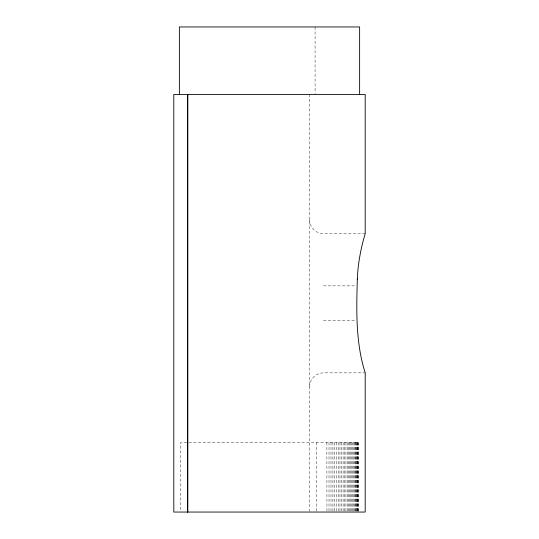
<?xml version="1.0" encoding="UTF-8"?>
<svg xmlns="http://www.w3.org/2000/svg" width="539" height="539" viewBox="0 0 539 539"><rect width="100%" height="100%" fill="white"/><g stroke="black" fill="none" stroke-linecap="round" stroke-linejoin="round"><path stroke-width="0.4" stroke-dasharray="2.69 2.02" d="M309.521 386.8C309.474 379.348 315.975 372.806 323.44 372.853L365.199 372.853M365.199 233.656L323.44 233.656C315.975 233.704 309.474 227.162 309.521 219.71M323.44 285.859L356.353 285.859M323.44 320.658L356.353 320.658M358.199 511.215L358.24 442.452L180.76 442.452L180.76 511.215M358.085 442.452L358.085 511.215M357.889 442.452L357.889 511.215M357.62 442.452L357.62 511.215M357.276 442.452L357.276 511.215M356.858 442.452L356.858 511.215M356.36 442.452L356.36 511.215M355.787 442.452L355.787 511.215M355.134 442.452L355.134 511.215M354.413 442.452L354.413 511.215M353.611 442.452L353.611 511.215M352.735 442.452L352.735 511.215M351.785 442.452L351.785 511.215M350.761 442.452L350.761 511.215M349.663 442.452L349.663 511.215M348.497 442.452L348.497 511.215M347.257 442.452L347.257 511.215M345.944 442.452L345.944 511.215M344.556 442.452L344.556 511.215M343.1 442.452L343.1 511.215M341.578 442.452L341.578 511.215M339.981 442.452L339.981 511.215M338.317 442.452L338.317 511.215M336.585 442.452L336.585 511.215M334.793 442.452L334.793 511.215M332.927 442.452L332.927 511.215M331 442.452L331 511.215M329.006 442.452L329.006 511.215M326.87 442.452L326.951 511.215M316.481 442.452L316.481 511.215M315.086 26.95L315.086 93.624M309.521 94.46L309.521 511.208"/><path stroke-width="0.81" d="M359.628 94.46L359.628 26.95L179.372 26.95L179.372 94.46M357.323 279.04C356.441 310.343 355.551 342.663 365.199 372.853L365.199 512.05L173.801 512.05L173.801 94.46L365.199 94.46L365.199 233.656C360.8 248.385 357.943 263.652 357.323 279.04M187.72 512.05L187.72 94.46L187.7 512.05"/></g></svg>
